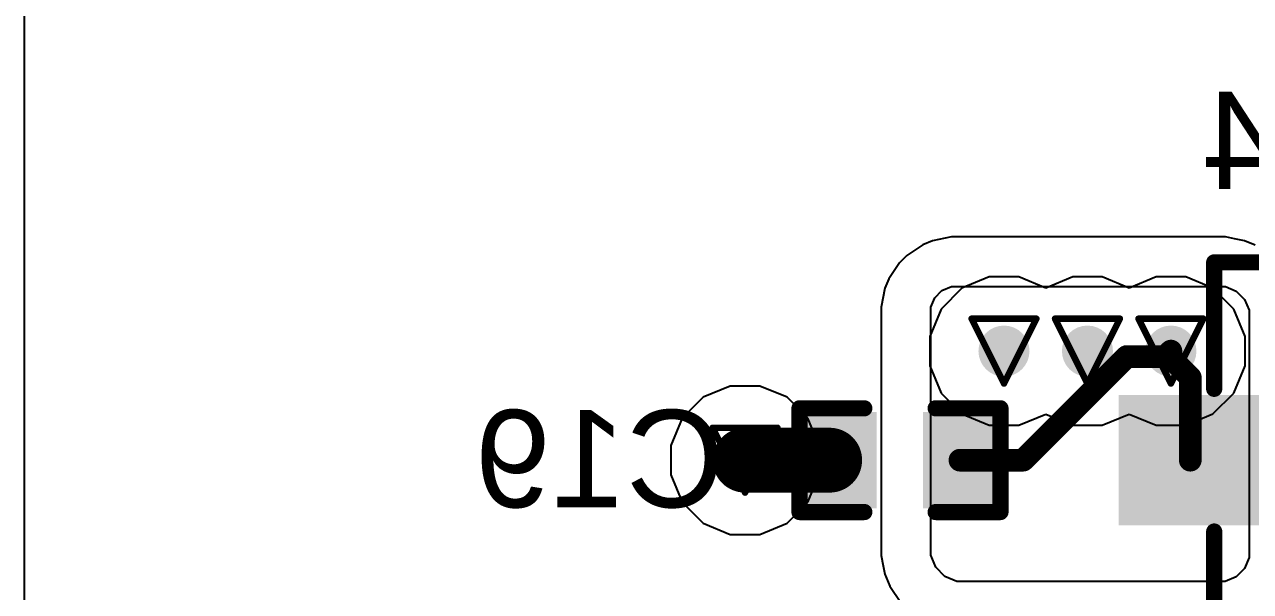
# Model space of a CAD drawing. Header units: inches. Extents: x -5 to 234, y -4 to 104.
# Drawn here: x 76.45 to 86.06, y 22.53 to 26.97 of the extents above; entities that cross this region are included whole.
import ezdxf

# ---------------------------------------------------------------- set-up
doc = ezdxf.new("R2010")
doc.units = ezdxf.units.IN
for name, color, linetype in [('Bottom Layer', 5, 'Continuous'), ('Bottom Overlay', 54, 'Continuous'), ('Bottom Paste', 16, 'Continuous'), ('Bottom Solder', 6, 'Continuous'), ('Drill Drawing', 1, 'Continuous'), ('GND', 16, 'Continuous'), ('POWER', 76, 'Continuous'), ('Top Layer', 1, 'Continuous'), ('Via Holes', 16, 'Continuous')]:
    doc.layers.add(name, color=color, linetype=linetype)
doc.styles.add('Arial', font='', dxfattribs={"height": 0.2})
doc.styles.get('Arial').set_extended_font_data('Arial')

# ---------------------------------------------------------------- blocks, each defined once
blk = doc.blocks.new('SOT_23_B_18')
at = {"layer": 'Bottom Layer'}
for points in [[(-1.36, 1.46), (-0.54, 1.46), (-0.54, 0.54), (-1.36, 0.54)], [(0.54, 1.46), (1.36, 1.46), (1.36, 0.54), (0.54, 0.54)], [(-0.41, -0.54), (0.41, -0.54), (0.41, -1.46), (-0.41, -1.46)]]:
    blk.add_hatch(color=5, dxfattribs=at).paths.add_polyline_path(points)
at = {"layer": 'Bottom Paste'}
for points in [[(-1.36, 1.46), (-0.54, 1.46), (-0.54, 0.54), (-1.36, 0.54)], [(0.54, 1.46), (1.36, 1.46), (1.36, 0.54), (0.54, 0.54)], [(-0.41, -0.54), (0.41, -0.54), (0.41, -1.46), (-0.41, -1.46)]]:
    blk.add_hatch(color=16, dxfattribs=at).paths.add_polyline_path(points)
at = {"layer": 'Bottom Solder'}
for points in [[(-1.4616, 1.5616), (-0.4384, 1.5616), (-0.4384, 0.4384), (-1.4616, 0.4384)], [(0.4384, 1.5616), (1.4616, 1.5616), (1.4616, 0.4384), (0.4384, 0.4384)], [(-0.5116, -0.4384), (0.5116, -0.4384), (0.5116, -1.5616), (-0.5116, -1.5616)]]:
    blk.add_hatch(color=6, dxfattribs=at).paths.add_polyline_path(points)
at = {"layer": 'Bottom Overlay'}
for points in [[(-1.6764, 1.0414, 0.127, 0.127, 0), (-1.6764, 1.2954, 0.127, 0.127, 0)], [(-1.5494, 1.1684, 0.127, 0.127, 0), (-1.6764, 1.2954, 0.127, 0.127, 0)], [(-1.6764, 1.0414, 0.127, 0.127, 0), (-1.5494, 1.1684, 0.127, 0.127, 0)], [(0.3302, 0.7874, 0.127, 0.127, 0), (-0.3302, 0.7874, 0.127, 0.127, 0)], [(-1.5494, -0.8128, 0.127, 0.127, 0), (-1.5494, 0.5842, 0.127, 0.127, 0)], [(1.5494, -0.8128, 0.127, 0.127, 0), (1.5494, 0.5842, 0.127, 0.127, 0)], [(-0.5588, -0.8128, 0.127, 0.127, 0), (-1.5494, -0.8128, 0.127, 0.127, 0)], [(1.5494, -0.8128, 0.127, 0.127, 0), (0.5588, -0.8128, 0.127, 0.127, 0)]]:
    blk.add_lwpolyline(points, format="xyseb", dxfattribs=at)
for points in [[(-1.7082, 1.2954, 0.0635, 0.0635, 1), (-1.6446, 1.2954, 0.0635, 0.0635, 1)], [(-1.7082, 1.2954, 0.0635, 0.0635, 1), (-1.6446, 1.2954, 0.0635, 0.0635, 1)], [(-1.5812, 1.1684, 0.0635, 0.0635, 1), (-1.5176, 1.1684, 0.0635, 0.0635, 1)], [(-1.5812, 1.1684, 0.0635, 0.0635, 1), (-1.5176, 1.1684, 0.0635, 0.0635, 1)], [(-1.7082, 1.0414, 0.0635, 0.0635, 1), (-1.6446, 1.0414, 0.0635, 0.0635, 1)], [(-1.7082, 1.0414, 0.0635, 0.0635, 1), (-1.6446, 1.0414, 0.0635, 0.0635, 1)], [(-0.3619, 0.7874, 0.0635, 0.0635, 1), (-0.2984, 0.7874, 0.0635, 0.0635, 1)], [(0.2984, 0.7874, 0.0635, 0.0635, 1), (0.3619, 0.7874, 0.0635, 0.0635, 1)], [(-1.5812, 0.5842, 0.0635, 0.0635, 1), (-1.5177, 0.5842, 0.0635, 0.0635, 1)], [(1.5177, 0.5842, 0.0635, 0.0635, 1), (1.5812, 0.5842, 0.0635, 0.0635, 1)], [(-1.5812, -0.8128, 0.0635, 0.0635, 1), (-1.5176, -0.8128, 0.0635, 0.0635, 1)], [(-1.5812, -0.8128, 0.0635, 0.0635, 1), (-1.5176, -0.8128, 0.0635, 0.0635, 1)], [(-0.5905, -0.8128, 0.0635, 0.0635, 1), (-0.5271, -0.8128, 0.0635, 0.0635, 1)], [(0.5271, -0.8128, 0.0635, 0.0635, 1), (0.5905, -0.8128, 0.0635, 0.0635, 1)], [(1.5176, -0.8128, 0.0635, 0.0635, 1), (1.5812, -0.8128, 0.0635, 0.0635, 1)], [(1.5176, -0.8128, 0.0635, 0.0635, 1), (1.5812, -0.8128, 0.0635, 0.0635, 1)]]:
    blk.add_lwpolyline(points, format="xyseb", close=True, dxfattribs=at)
blk = doc.blocks.new('C___0402_B_139')
at = {"layer": 'Bottom Layer'}
for points in [[(-0.2413, 0.3175), (-0.2413, -0.3175), (-0.6985, -0.3175), (-0.6985, 0.3175)], [(0.6985, 0.3175), (0.6985, -0.3175), (0.2413, -0.3175), (0.2413, 0.3175)]]:
    blk.add_hatch(color=5, dxfattribs=at).paths.add_polyline_path(points)
at = {"layer": 'Bottom Paste'}
for points in [[(-0.2413, 0.3175), (-0.2413, -0.3175), (-0.6985, -0.3175), (-0.6985, 0.3175)], [(0.6985, 0.3175), (0.6985, -0.3175), (0.2413, -0.3175), (0.2413, 0.3175)]]:
    blk.add_hatch(color=16, dxfattribs=at).paths.add_polyline_path(points)
at = {"layer": 'Bottom Solder'}
for points in [[(-0.1813, 0.3775), (-0.1813, -0.3775), (-0.7585, -0.3775), (-0.7585, 0.3775)], [(0.7585, 0.3775), (0.7585, -0.3775), (0.1813, -0.3775), (0.1813, 0.3775)]]:
    blk.add_hatch(color=6, dxfattribs=at).paths.add_polyline_path(points)
at = {"layer": 'Bottom Overlay'}
for points in [[(-0.7874, 0.4064, 0.127, 0.127, 0), (-0.2794, 0.4064, 0.127, 0.127, 0)], [(-0.7874, -0.4064, 0.127, 0.127, 0), (-0.7874, 0.4064, 0.127, 0.127, 0)], [(0.2794, 0.4064, 0.127, 0.127, 0), (0.7874, 0.4064, 0.127, 0.127, 0)], [(0.7874, -0.4064, 0.127, 0.127, 0), (0.7874, 0.4064, 0.127, 0.127, 0)], [(-0.7874, -0.4064, 0.127, 0.127, 0), (-0.2794, -0.4064, 0.127, 0.127, 0)], [(0.2794, -0.4064, 0.127, 0.127, 0), (0.7874, -0.4064, 0.127, 0.127, 0)]]:
    blk.add_lwpolyline(points, format="xyseb", dxfattribs=at)
for points in [[(-0.8191, 0.4064, 0.0635, 0.0635, 1), (-0.7556, 0.4064, 0.0635, 0.0635, 1)], [(-0.8191, 0.4064, 0.0635, 0.0635, 1), (-0.7556, 0.4064, 0.0635, 0.0635, 1)], [(-0.3112, 0.4064, 0.0635, 0.0635, 1), (-0.2477, 0.4064, 0.0635, 0.0635, 1)], [(0.2477, 0.4064, 0.0635, 0.0635, 1), (0.3111, 0.4064, 0.0635, 0.0635, 1)], [(0.7556, 0.4064, 0.0635, 0.0635, 1), (0.8191, 0.4064, 0.0635, 0.0635, 1)], [(0.7556, 0.4064, 0.0635, 0.0635, 1), (0.8191, 0.4064, 0.0635, 0.0635, 1)], [(-0.8191, -0.4064, 0.0635, 0.0635, 1), (-0.7556, -0.4064, 0.0635, 0.0635, 1)], [(-0.8191, -0.4064, 0.0635, 0.0635, 1), (-0.7556, -0.4064, 0.0635, 0.0635, 1)], [(-0.3112, -0.4064, 0.0635, 0.0635, 1), (-0.2477, -0.4064, 0.0635, 0.0635, 1)], [(0.2477, -0.4064, 0.0635, 0.0635, 1), (0.3111, -0.4064, 0.0635, 0.0635, 1)], [(0.7556, -0.4064, 0.0635, 0.0635, 1), (0.8191, -0.4064, 0.0635, 0.0635, 1)], [(0.7556, -0.4064, 0.0635, 0.0635, 1), (0.8191, -0.4064, 0.0635, 0.0635, 1)]]:
    blk.add_lwpolyline(points, format="xyseb", close=True, dxfattribs=at)

msp = doc.modelspace()

# ---------------------------------------------------------------- hatches: boundary and pattern name
at = {"layer": 'Bottom Layer'}
h = msp.add_hatch(color=5, dxfattribs=at)
edge = h.paths.add_edge_path()
edge.add_arc((84.1244, 24.4104), 0.2, 0, 360)
h = msp.add_hatch(color=5, dxfattribs=at)
edge = h.paths.add_edge_path()
edge.add_arc((84.7784, 24.4104), 0.2, 0, 360)
h = msp.add_hatch(color=5, dxfattribs=at)
edge = h.paths.add_edge_path()
edge.add_arc((85.4324, 24.4104), 0.2, 0, 360)
h = msp.add_hatch(color=5, dxfattribs=at)
edge = h.paths.add_edge_path()
edge.add_arc((82.0957, 23.5559), 0.2, 0, 360)
at = {"layer": 'GND'}
h = msp.add_hatch(color=16, dxfattribs=at)
edge = h.paths.add_edge_path()
edge.add_arc((84.1244, 24.4104), 0.2, 0, 360)
h = msp.add_hatch(color=16, dxfattribs=at)
edge = h.paths.add_edge_path()
edge.add_arc((84.7784, 24.4104), 0.2, 0, 360)
h = msp.add_hatch(color=16, dxfattribs=at)
edge = h.paths.add_edge_path()
edge.add_arc((85.4324, 24.4104), 0.2, 0, 360)
h = msp.add_hatch(color=16, dxfattribs=at)
edge = h.paths.add_edge_path()
edge.add_arc((82.0957, 23.5559), 0.2, 0, 360)
at = {"layer": 'POWER'}
h = msp.add_hatch(color=76, dxfattribs=at)
edge = h.paths.add_edge_path()
edge.add_arc((84.1244, 24.4104), 0.2, 0, 360)
h = msp.add_hatch(color=76, dxfattribs=at)
edge = h.paths.add_edge_path()
edge.add_arc((84.7784, 24.4104), 0.2, 0, 360)
h = msp.add_hatch(color=76, dxfattribs=at)
edge = h.paths.add_edge_path()
edge.add_arc((85.4324, 24.4104), 0.2, 0, 360)
h = msp.add_hatch(color=76, dxfattribs=at)
edge = h.paths.add_edge_path()
edge.add_arc((82.0957, 23.5559), 0.2, 0, 360)
at = {"layer": 'Top Layer'}
h = msp.add_hatch(color=1, dxfattribs=at)
edge = h.paths.add_edge_path()
edge.add_arc((84.1244, 24.4104), 0.2, 0, 360)
h = msp.add_hatch(color=1, dxfattribs=at)
edge = h.paths.add_edge_path()
edge.add_arc((84.7784, 24.4104), 0.2, 0, 360)
h = msp.add_hatch(color=1, dxfattribs=at)
edge = h.paths.add_edge_path()
edge.add_arc((85.4324, 24.4104), 0.2, 0, 360)
h = msp.add_hatch(color=1, dxfattribs=at)
edge = h.paths.add_edge_path()
edge.add_arc((82.0957, 23.5559), 0.2, 0, 360)
at = {"layer": 'Via Holes'}
h = msp.add_hatch(color=7, dxfattribs=at)
edge = h.paths.add_edge_path()
edge.add_arc((84.1244, 24.4104), 0.1, 0, 360)
h = msp.add_hatch(color=7, dxfattribs=at)
edge = h.paths.add_edge_path()
edge.add_arc((84.7784, 24.4104), 0.1, 0, 360)
h = msp.add_hatch(color=7, dxfattribs=at)
edge = h.paths.add_edge_path()
edge.add_arc((85.4324, 24.4104), 0.1, 0, 360)
h = msp.add_hatch(color=7, dxfattribs=at)
edge = h.paths.add_edge_path()
edge.add_arc((82.0957, 23.5559), 0.1, 0, 360)

# ---------------------------------------------------------------- linework, layer by layer
at = {"layer": 'Bottom Layer'}
for p, q in [((83.5637, 25.2748), (83.4896, 25.2441)), ((83.7123, 25.3043), (83.5637, 25.2748)), ((85.8591, 25.3043), (83.7123, 25.3043)), ((85.9295, 25.2903), (85.8591, 25.3043)), ((86.0078, 25.2748), (85.9295, 25.2903)), ((86.0927, 25.2396), (86.0078, 25.2748)), ((83.4896, 25.2441), (83.3635, 25.1599)), ((83.3068, 25.1031), (83.2226, 24.9771)), ((83.3635, 25.1599), (83.3068, 25.1031)), ((83.2226, 24.9771), (83.1919, 24.903)), ((83.1919, 24.903), (83.1623, 24.7543)), ((83.5815, 24.8284), (83.6382, 24.8852)), ((83.6382, 24.8852), (83.7123, 24.9159)), ((83.7123, 24.9159), (83.7524, 24.9159)), ((83.7524, 24.9159), (85.8132, 24.9159)), ((85.8132, 24.9159), (85.8591, 24.9159)), ((85.8591, 24.9159), (85.944, 24.8807)), ((85.944, 24.8807), (86.009, 24.8157)), ((83.5508, 24.7543), (83.5815, 24.8284)), ((86.009, 24.8157), (86.0442, 24.7308)), ((83.1623, 24.7543), (83.1623, 22.8614)), ((83.5508, 22.8614), (83.5508, 24.7543)), ((86.0442, 24.7308), (86.0442, 24.6849)), ((86.0442, 24.6849), (86.0442, 22.8394)), ((83.1623, 22.8614), (83.1623, 22.8106)), ((83.5508, 22.8106), (83.5508, 22.8614)), ((83.1623, 22.8106), (83.1623, 22.8106)), ((83.1623, 22.8106), (83.1623, 22.8105)), ((83.1623, 22.8105), (83.1789, 22.7274)), ((83.5897, 22.7166), (83.5508, 22.8106)), ((86.0442, 22.793), (86.0086, 22.7071)), ((86.0442, 22.8394), (86.0442, 22.793)), ((83.1789, 22.7274), (83.1919, 22.6619)), ((83.6615, 22.6448), (83.5897, 22.7166)), ((86.0086, 22.7071), (85.9429, 22.6414)), ((83.1919, 22.6619), (83.1919, 22.6619)), ((83.1919, 22.6619), (83.1919, 22.6619)), ((83.1919, 22.6619), (83.2308, 22.568)), ((83.7554, 22.6059), (83.6615, 22.6448)), ((83.8063, 22.6059), (83.7554, 22.6059)), ((85.8107, 22.6059), (83.8063, 22.6059)), ((85.8571, 22.6059), (85.8107, 22.6059)), ((85.9429, 22.6414), (85.8571, 22.6059)), ((83.2308, 22.568), (83.315, 22.442))]:
    msp.add_line(p, q, dxfattribs=at)
for points in [[(85.3898, 24.3679, 0.1778, 0.1778, 0), (85.4324, 24.4104, 0.1778, 0.1778, 0)], [(85.4324, 24.3554, 0.1778, 0.1778, 0), (85.4324, 24.4104, 0.1778, 0.1778, 0)], [(84.2747, 23.5559, 0.1778, 0.1778, 0), (85.0867, 24.3679, 0.1778, 0.1778, 0)], [(85.0867, 24.3679, 0.1778, 0.1778, 0), (85.3898, 24.3679, 0.1778, 0.1778, 0)], [(85.4324, 24.3554, 0.1778, 0.1778, 0), (85.5842, 24.2036, 0.1778, 0.1778, 0)], [(85.5842, 23.5559, 0.1778, 0.1778, 0), (85.5842, 24.2036, 0.1778, 0.1778, 0)], [(82.0957, 23.5559, 0.508, 0.508, 0), (82.7588, 23.5559, 0.508, 0.508, 0)], [(83.7794, 23.5559, 0.1778, 0.1778, 0), (84.2747, 23.5559, 0.1778, 0.1778, 0)]]:
    msp.add_lwpolyline(points, format="xyseb", dxfattribs=at)
for points in [[(85.3879, 24.4104, 0.0889, 0.0889, 1), (85.4768, 24.4104, 0.0889, 0.0889, 1)], [(85.3879, 24.4104, 0.0889, 0.0889, 1), (85.4768, 24.4104, 0.0889, 0.0889, 1)], [(85.0422, 24.3679, 0.0889, 0.0889, 1), (85.1311, 24.3679, 0.0889, 0.0889, 1)], [(85.0422, 24.3679, 0.0889, 0.0889, 1), (85.1311, 24.3679, 0.0889, 0.0889, 1)], [(85.3454, 24.3679, 0.0889, 0.0889, 1), (85.4343, 24.3679, 0.0889, 0.0889, 1)], [(85.3454, 24.3679, 0.0889, 0.0889, 1), (85.4343, 24.3679, 0.0889, 0.0889, 1)], [(85.3879, 24.3554, 0.0889, 0.0889, 1), (85.4768, 24.3554, 0.0889, 0.0889, 1)], [(85.3879, 24.3554, 0.0889, 0.0889, 1), (85.4768, 24.3554, 0.0889, 0.0889, 1)], [(85.5397, 24.2036, 0.0889, 0.0889, 1), (85.6286, 24.2036, 0.0889, 0.0889, 1)], [(85.5397, 24.2036, 0.0889, 0.0889, 1), (85.6286, 24.2036, 0.0889, 0.0889, 1)], [(81.9687, 23.5559, 0.254, 0.254, 1), (82.2227, 23.5559, 0.254, 0.254, 1)], [(82.6318, 23.5559, 0.254, 0.254, 1), (82.8858, 23.5559, 0.254, 0.254, 1)], [(83.7349, 23.5559, 0.0889, 0.0889, 1), (83.8238, 23.5559, 0.0889, 0.0889, 1)], [(84.2302, 23.5559, 0.0889, 0.0889, 1), (84.3191, 23.5559, 0.0889, 0.0889, 1)], [(84.2302, 23.5559, 0.0889, 0.0889, 1), (84.3191, 23.5559, 0.0889, 0.0889, 1)], [(85.5397, 23.5559, 0.0889, 0.0889, 1), (85.6286, 23.5559, 0.0889, 0.0889, 1)]]:
    msp.add_lwpolyline(points, format="xyseb", close=True, dxfattribs=at)
at = {"layer": 'Drill Drawing'}
for points in [[(83.8704, 24.6644, 0.0508, 0.0508, 0), (84.3784, 24.6644, 0.0508, 0.0508, 0)], [(83.8704, 24.6644, 0.0508, 0.0508, 0), (84.1244, 24.1564, 0.0508, 0.0508, 0)], [(84.1244, 24.1564, 0.0508, 0.0508, 0), (84.3784, 24.6644, 0.0508, 0.0508, 0)], [(84.5244, 24.6644, 0.0508, 0.0508, 0), (85.0324, 24.6644, 0.0508, 0.0508, 0)], [(84.5244, 24.6644, 0.0508, 0.0508, 0), (84.7784, 24.1564, 0.0508, 0.0508, 0)], [(84.7784, 24.1564, 0.0508, 0.0508, 0), (85.0324, 24.6644, 0.0508, 0.0508, 0)], [(85.1784, 24.6644, 0.0508, 0.0508, 0), (85.6864, 24.6644, 0.0508, 0.0508, 0)], [(85.1784, 24.6644, 0.0508, 0.0508, 0), (85.4324, 24.1564, 0.0508, 0.0508, 0)], [(85.4324, 24.1564, 0.0508, 0.0508, 0), (85.6864, 24.6644, 0.0508, 0.0508, 0)], [(81.8417, 23.8099, 0.0508, 0.0508, 0), (82.3497, 23.8099, 0.0508, 0.0508, 0)], [(81.8417, 23.8099, 0.0508, 0.0508, 0), (82.0957, 23.3019, 0.0508, 0.0508, 0)], [(82.0957, 23.3019, 0.0508, 0.0508, 0), (82.3497, 23.8099, 0.0508, 0.0508, 0)]]:
    msp.add_lwpolyline(points, format="xyseb", dxfattribs=at)
for points in [[(83.8577, 24.6644, 0.0254, 0.0254, 1), (83.8831, 24.6644, 0.0254, 0.0254, 1)], [(83.8577, 24.6644, 0.0254, 0.0254, 1), (83.8831, 24.6644, 0.0254, 0.0254, 1)], [(84.3657, 24.6644, 0.0254, 0.0254, 1), (84.3911, 24.6644, 0.0254, 0.0254, 1)], [(84.3657, 24.6644, 0.0254, 0.0254, 1), (84.3911, 24.6644, 0.0254, 0.0254, 1)], [(84.5117, 24.6644, 0.0254, 0.0254, 1), (84.5371, 24.6644, 0.0254, 0.0254, 1)], [(84.5117, 24.6644, 0.0254, 0.0254, 1), (84.5371, 24.6644, 0.0254, 0.0254, 1)], [(85.0197, 24.6644, 0.0254, 0.0254, 1), (85.0451, 24.6644, 0.0254, 0.0254, 1)], [(85.0197, 24.6644, 0.0254, 0.0254, 1), (85.0451, 24.6644, 0.0254, 0.0254, 1)], [(85.1657, 24.6644, 0.0254, 0.0254, 1), (85.1911, 24.6644, 0.0254, 0.0254, 1)], [(85.1657, 24.6644, 0.0254, 0.0254, 1), (85.1911, 24.6644, 0.0254, 0.0254, 1)], [(85.6737, 24.6644, 0.0254, 0.0254, 1), (85.6991, 24.6644, 0.0254, 0.0254, 1)], [(85.6737, 24.6644, 0.0254, 0.0254, 1), (85.6991, 24.6644, 0.0254, 0.0254, 1)], [(84.1117, 24.1564, 0.0254, 0.0254, 1), (84.1371, 24.1564, 0.0254, 0.0254, 1)], [(84.1117, 24.1564, 0.0254, 0.0254, 1), (84.1371, 24.1564, 0.0254, 0.0254, 1)], [(84.7657, 24.1564, 0.0254, 0.0254, 1), (84.7911, 24.1564, 0.0254, 0.0254, 1)], [(84.7657, 24.1564, 0.0254, 0.0254, 1), (84.7911, 24.1564, 0.0254, 0.0254, 1)], [(85.4197, 24.1564, 0.0254, 0.0254, 1), (85.4451, 24.1564, 0.0254, 0.0254, 1)], [(85.4197, 24.1564, 0.0254, 0.0254, 1), (85.4451, 24.1564, 0.0254, 0.0254, 1)], [(81.829, 23.8099, 0.0254, 0.0254, 1), (81.8544, 23.8099, 0.0254, 0.0254, 1)], [(81.829, 23.8099, 0.0254, 0.0254, 1), (81.8544, 23.8099, 0.0254, 0.0254, 1)], [(82.337, 23.8099, 0.0254, 0.0254, 1), (82.3624, 23.8099, 0.0254, 0.0254, 1)], [(82.337, 23.8099, 0.0254, 0.0254, 1), (82.3624, 23.8099, 0.0254, 0.0254, 1)], [(82.083, 23.3019, 0.0254, 0.0254, 1), (82.1084, 23.3019, 0.0254, 0.0254, 1)], [(82.083, 23.3019, 0.0254, 0.0254, 1), (82.1084, 23.3019, 0.0254, 0.0254, 1)]]:
    msp.add_lwpolyline(points, format="xyseb", close=True, dxfattribs=at)
at = {"layer": 'GND'}
for p, q in [((84.0088, 24.9914), (83.7953, 24.9029)), ((84.2399, 24.9914), (84.0088, 24.9914)), ((84.4514, 24.9038), (84.2399, 24.9914)), ((84.6628, 24.9914), (84.4514, 24.9038)), ((84.8939, 24.9914), (84.6628, 24.9914)), ((85.1054, 24.9038), (84.8939, 24.9914)), ((85.3168, 24.9914), (85.1054, 24.9038)), ((85.5479, 24.9914), (85.3168, 24.9914)), ((85.7615, 24.9029), (85.5479, 24.9914)), ((83.7953, 24.9029), (83.6318, 24.7395)), ((85.9249, 24.7395), (85.7615, 24.9029)), ((83.6318, 24.7395), (83.5434, 24.526)), ((86.0134, 24.526), (85.9249, 24.7395)), ((83.5434, 24.526), (83.5434, 24.2948)), ((86.0134, 24.2948), (86.0134, 24.526)), ((83.5434, 24.2948), (83.6318, 24.0813)), ((85.9249, 24.0813), (86.0134, 24.2948)), ((83.6318, 24.0813), (83.7953, 23.9178)), ((85.7615, 23.9178), (85.9249, 24.0813)), ((83.7953, 23.9178), (84.0088, 23.8294)), ((84.2399, 23.8294), (84.4514, 23.917)), ((84.4514, 23.917), (84.6628, 23.8294)), ((84.8939, 23.8294), (85.1054, 23.917)), ((85.1054, 23.917), (85.3168, 23.8294)), ((85.5479, 23.8294), (85.7615, 23.9178)), ((84.0088, 23.8294), (84.2399, 23.8294)), ((84.6628, 23.8294), (84.8939, 23.8294)), ((85.3168, 23.8294), (85.5479, 23.8294))]:
    msp.add_line(p, q, dxfattribs=at)
at = {"layer": 'POWER'}
for p, q in [((81.9801, 24.1369), (81.7666, 24.0484)), ((82.2113, 24.1369), (81.9801, 24.1369)), ((82.4248, 24.0484), (82.2113, 24.1369)), ((81.7666, 24.0484), (81.6031, 23.885)), ((82.5882, 23.885), (82.4248, 24.0484)), ((81.6031, 23.885), (81.5147, 23.6714)), ((82.6767, 23.6714), (82.5882, 23.885)), ((81.5147, 23.6714), (81.5147, 23.4403)), ((82.6767, 23.4403), (82.6767, 23.6714)), ((81.5147, 23.4403), (81.6031, 23.2268)), ((82.5882, 23.2268), (82.6767, 23.4403)), ((81.6031, 23.2268), (81.7666, 23.0633)), ((82.4248, 23.0633), (82.5882, 23.2268)), ((81.7666, 23.0633), (81.9801, 22.9749)), ((82.2113, 22.9749), (82.4248, 23.0633)), ((81.9801, 22.9749), (82.2113, 22.9749))]:
    msp.add_line(p, q, dxfattribs=at)
at = {"layer": 'Top Layer'}
for p, q in [((76.4505, 15.9166), (76.4505, 27.179)), ((84.0088, 24.9914), (83.7953, 24.9029)), ((84.2399, 24.9914), (84.0088, 24.9914)), ((84.4514, 24.9038), (84.2399, 24.9914)), ((84.6628, 24.9914), (84.4514, 24.9038)), ((84.8939, 24.9914), (84.6628, 24.9914)), ((85.1054, 24.9038), (84.8939, 24.9914)), ((85.3168, 24.9914), (85.1054, 24.9038)), ((85.5479, 24.9914), (85.3168, 24.9914)), ((85.7615, 24.9029), (85.5479, 24.9914)), ((83.7953, 24.9029), (83.6318, 24.7395)), ((85.9249, 24.7395), (85.7615, 24.9029)), ((83.6318, 24.7395), (83.5434, 24.526)), ((86.0134, 24.526), (85.9249, 24.7395)), ((83.5434, 24.526), (83.5434, 24.2948)), ((86.0134, 24.2948), (86.0134, 24.526)), ((83.5434, 24.2948), (83.6318, 24.0813)), ((85.9249, 24.0813), (86.0134, 24.2948)), ((83.6318, 24.0813), (83.7953, 23.9178)), ((85.7615, 23.9178), (85.9249, 24.0813)), ((83.7953, 23.9178), (84.0088, 23.8294)), ((84.2399, 23.8294), (84.4514, 23.917)), ((84.4514, 23.917), (84.6628, 23.8294)), ((84.8939, 23.8294), (85.1054, 23.917)), ((85.1054, 23.917), (85.3168, 23.8294)), ((85.5479, 23.8294), (85.7615, 23.9178)), ((84.0088, 23.8294), (84.2399, 23.8294)), ((84.6628, 23.8294), (84.8939, 23.8294)), ((85.3168, 23.8294), (85.5479, 23.8294))]:
    msp.add_line(p, q, dxfattribs=at)

# ---------------------------------------------------------------- block references
at = {"rotation": 270}
msp.add_blockref('SOT_23_B_18', (86.5842, 23.5559), dxfattribs=at)
msp.add_blockref('C___0402_B_139', (83.3095, 23.5559))

# ---------------------------------------------------------------- texts
at = {"layer": 'Bottom Overlay', "style": 'Arial', "text_generation_flag": 2}
for s, p in [('U4', (87.0364, 25.6805)), ('C19', (81.9337, 23.187))]:
    msp.add_text(s, height=0.762, dxfattribs=at).set_placement(p)

doc.saveas('drawing.dxf')
